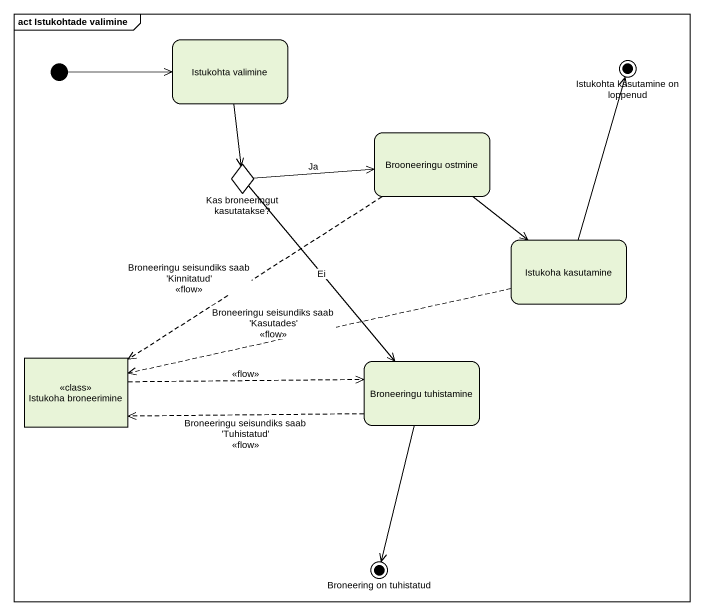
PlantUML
@startuml
mainframe act Istukohtade valimine
hide empty description
state "Istukohta valimine" as Istukohta_valimine
state "Istukohta kasutamine on loppenud" as Istukohta_kasutamine_on <<end>>
state "Brooneeringu ostmine" as Brooneeringu_ostmine
state "Kas broneeringut kasutatakse?" as Kas_broneeringut_kasutatakse <<choice>>
state "Istukoha kasutamine" as Istukoha_kasutamine
state "Istukoha broneerimine" as Istukoha_broneerimine <<class>>
state "Broneeringu tuhistamine" as Broneeringu_tuhistamine
state "Broneering on tuhistatud" as Broneering_on_tuhistatud <<end>>
[*] -right-> Istukohta_valimine
Istukohta_valimine --> Kas_broneeringut_kasutatakse
Brooneeringu_ostmine --> Istukoha_kasutamine
Brooneeringu_ostmine -[dashed]-> Istukoha_broneerimine : Broneeringu seisundiks saab 'Kinnitatud'\n<<flow>>
Kas_broneeringut_kasutatakse -right-> Brooneeringu_ostmine : Ja
Kas_broneeringut_kasutatakse --> Broneeringu_tuhistamine : Ei
Istukoha_kasutamine -up-> Istukohta_kasutamine_on
Istukoha_kasutamine -left[dashed]-> Istukoha_broneerimine : Broneeringu seisundiks saab 'Kasutades'\n<<flow>>
Istukoha_broneerimine -right[dashed]-> Broneeringu_tuhistamine : <<flow>>
Broneeringu_tuhistamine -left[dashed]-> Istukoha_broneerimine : Broneeringu seisundiks saab 'Tuhistatud'\n<<flow>>
Broneeringu_tuhistamine --> Broneering_on_tuhistatud
@enduml
